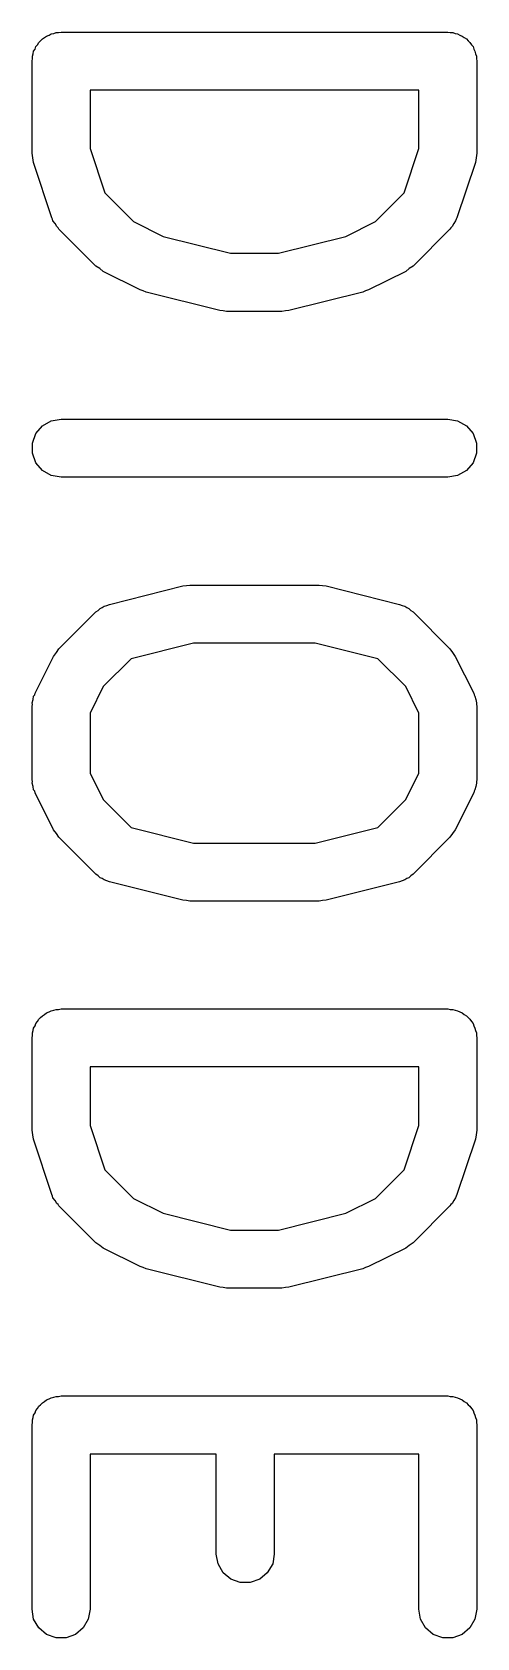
# Model space of a CAD drawing. Extents: x 26 to 276, y -105 to -8.
# Drawn here: x 237.819 to 238.969, y -23.362 to -19.213 of the extents above; entities that cross this region are included whole.
import ezdxf

# ---------------------------------------------------------------- set-up
doc = ezdxf.new("R2010")
doc.units = 0
doc.header["$MEASUREMENT"] = 0
doc.layers.add('BLACK', color=7, linetype='CONTINUOUS')

msp = doc.modelspace()

# ---------------------------------------------------------------- linework, layer by layer
at = {"layer": 'Black'}
for p, q in [((237.827, -19.257), (237.829, -19.2508)), ((237.829, -19.2508), (237.833, -19.2458)), ((237.833, -19.2458), (237.836, -19.2401)), ((237.836, -19.2401), (237.841, -19.2359)), ((237.841, -19.2359), (237.846, -19.2309)), ((237.846, -19.2309), (237.851, -19.2276)), ((237.851, -19.2276), (237.856, -19.2234)), ((237.856, -19.2234), (237.863, -19.2211)), ((237.863, -19.2211), (237.868, -19.2179)), ((237.868, -19.2179), (237.875, -19.2167)), ((237.875, -19.2167), (237.881, -19.2145)), ((237.881, -19.2145), (237.887, -19.2145)), ((237.887, -19.2145), (237.894, -19.2133)), ((237.894, -19.2133), (238.894, -19.2133)), ((238.894, -19.2133), (238.9, -19.2145)), ((238.9, -19.2145), (238.907, -19.2145)), ((238.907, -19.2145), (238.913, -19.2167)), ((238.913, -19.2167), (238.919, -19.2179)), ((238.919, -19.2179), (238.925, -19.2211)), ((238.925, -19.2211), (238.931, -19.2234)), ((238.931, -19.2234), (238.936, -19.2276)), ((238.936, -19.2276), (238.942, -19.2309)), ((238.942, -19.2309), (238.946, -19.2359)), ((238.946, -19.2359), (238.951, -19.2401)), ((238.951, -19.2401), (238.955, -19.2458)), ((238.955, -19.2458), (238.959, -19.2508)), ((238.959, -19.2508), (238.961, -19.257)), ((237.819, -19.2883), (237.82, -19.2819)), ((237.819, -19.5264), (237.819, -19.2883)), ((237.82, -19.2753), (237.822, -19.2691)), ((237.82, -19.2819), (237.82, -19.2753)), ((237.822, -19.2691), (237.823, -19.2627)), ((237.823, -19.2627), (237.827, -19.257)), ((238.961, -19.257), (238.964, -19.2627)), ((238.964, -19.2627), (238.965, -19.2691)), ((238.965, -19.2691), (238.968, -19.2753)), ((238.968, -19.2753), (238.968, -19.2819)), ((238.968, -19.2819), (238.969, -19.2883)), ((238.969, -19.2883), (238.969, -19.5264)), ((237.969, -19.3633), (237.969, -19.5143)), ((238.819, -19.3633), (237.969, -19.3633)), ((238.819, -19.5143), (238.819, -19.3633)), ((237.821, -19.5383), (237.819, -19.5264)), ((237.823, -19.5501), (237.821, -19.5383)), ((237.969, -19.5143), (238.007, -19.6288)), ((238.781, -19.6288), (238.819, -19.5143)), ((238.967, -19.5383), (238.965, -19.5501)), ((238.969, -19.5264), (238.967, -19.5383)), ((237.87, -19.693), (237.823, -19.5501)), ((238.965, -19.5501), (238.917, -19.693)), ((238.007, -19.6288), (238.081, -19.7029)), ((238.707, -19.7029), (238.781, -19.6288)), ((237.872, -19.6968), (237.87, -19.693)), ((237.873, -19.701), (237.872, -19.6968)), ((237.879, -19.7082), (237.873, -19.701)), ((238.081, -19.7029), (238.158, -19.7414)), ((238.63, -19.7414), (238.707, -19.7029)), ((238.914, -19.701), (238.909, -19.7082)), ((238.915, -19.6968), (238.914, -19.701)), ((238.917, -19.693), (238.915, -19.6968)), ((237.883, -19.7159), (237.879, -19.7082)), ((237.886, -19.7188), (237.883, -19.7159)), ((237.888, -19.7223), (237.886, -19.7188)), ((237.984, -19.8176), (237.888, -19.7223)), ((238.158, -19.7414), (238.332, -19.7848)), ((238.456, -19.7848), (238.63, -19.7414)), ((238.899, -19.7223), (238.804, -19.8176)), ((238.902, -19.7188), (238.899, -19.7223)), ((238.905, -19.7159), (238.902, -19.7188)), ((238.909, -19.7082), (238.905, -19.7159)), ((238.332, -19.7848), (238.456, -19.7848)), ((237.994, -19.8244), (237.984, -19.8176)), ((238.003, -19.8316), (237.994, -19.8244)), ((238.098, -19.8792), (238.003, -19.8316)), ((238.785, -19.8316), (238.689, -19.8792)), ((238.794, -19.8244), (238.785, -19.8316)), ((238.804, -19.8176), (238.794, -19.8244)), ((238.106, -19.8816), (238.098, -19.8792)), ((238.114, -19.8849), (238.106, -19.8816)), ((238.304, -19.9325), (238.114, -19.8849)), ((238.674, -19.8849), (238.483, -19.9325)), ((238.681, -19.8816), (238.674, -19.8849)), ((238.689, -19.8792), (238.681, -19.8816)), ((238.313, -19.9332), (238.304, -19.9325)), ((238.322, -19.9348), (238.313, -19.9332)), ((238.465, -19.9348), (238.322, -19.9348)), ((238.474, -19.9332), (238.465, -19.9348)), ((238.483, -19.9325), (238.474, -19.9332)), ((237.829, -20.2508), (237.846, -20.2309)), ((237.846, -20.2309), (237.868, -20.2179)), ((237.868, -20.2179), (237.894, -20.2133)), ((237.894, -20.2133), (238.894, -20.2133)), ((238.894, -20.2133), (238.919, -20.2179)), ((238.919, -20.2179), (238.942, -20.2309)), ((238.942, -20.2309), (238.959, -20.2508)), ((237.82, -20.2753), (237.829, -20.2508)), ((237.82, -20.3014), (237.82, -20.2753)), ((238.959, -20.2508), (238.968, -20.2753)), ((238.968, -20.2753), (238.968, -20.3014)), ((237.829, -20.3258), (237.82, -20.3014)), ((237.846, -20.3458), (237.829, -20.3258)), ((238.959, -20.3258), (238.942, -20.3458)), ((238.968, -20.3014), (238.959, -20.3258)), ((237.868, -20.3588), (237.846, -20.3458)), ((237.894, -20.3633), (237.868, -20.3588)), ((238.894, -20.3633), (237.894, -20.3633)), ((238.919, -20.3588), (238.894, -20.3633)), ((238.942, -20.3458), (238.919, -20.3588)), ((238.019, -20.6918), (238.209, -20.6441)), ((238.209, -20.6441), (238.218, -20.6435)), ((238.218, -20.6435), (238.227, -20.6419)), ((238.227, -20.6419), (238.561, -20.6419)), ((238.561, -20.6419), (238.57, -20.6435)), ((238.57, -20.6435), (238.579, -20.6441)), ((238.579, -20.6441), (238.769, -20.6918)), ((237.99, -20.7074), (237.995, -20.7024)), ((237.995, -20.7024), (238, -20.7)), ((238, -20.7), (238.005, -20.6965)), ((238.005, -20.6965), (238.012, -20.6947)), ((238.012, -20.6947), (238.019, -20.6918)), ((238.769, -20.6918), (238.776, -20.6947)), ((238.776, -20.6947), (238.783, -20.6965)), ((238.783, -20.6965), (238.788, -20.7)), ((238.788, -20.7), (238.793, -20.7024)), ((238.793, -20.7024), (238.798, -20.7074)), ((237.888, -20.8067), (237.984, -20.7115)), ((237.984, -20.7115), (237.99, -20.7074)), ((238.798, -20.7074), (238.804, -20.7115)), ((238.804, -20.7115), (238.899, -20.8067)), ((237.827, -20.9215), (237.874, -20.8262)), ((237.874, -20.8262), (237.882, -20.8166)), ((237.882, -20.8166), (237.888, -20.8067)), ((238.236, -20.7919), (238.075, -20.8322)), ((238.551, -20.7919), (238.236, -20.7919)), ((238.713, -20.8322), (238.551, -20.7919)), ((238.899, -20.8067), (238.906, -20.8166)), ((238.906, -20.8166), (238.913, -20.8262)), ((238.913, -20.8262), (238.961, -20.9215)), ((238.075, -20.8322), (238.003, -20.9042)), ((238.785, -20.9042), (238.713, -20.8322)), ((238.003, -20.9042), (237.969, -20.9727)), ((238.819, -20.9727), (238.785, -20.9042)), ((237.819, -20.9464), (237.822, -20.938)), ((237.82, -20.9507), (237.819, -20.9464)), ((237.819, -20.955), (237.82, -20.9507)), ((237.822, -20.938), (237.823, -20.9293)), ((237.823, -20.9293), (237.826, -20.9256)), ((237.826, -20.9256), (237.827, -20.9215)), ((238.961, -20.9215), (238.962, -20.9256)), ((238.962, -20.9256), (238.964, -20.9293)), ((238.964, -20.9293), (238.966, -20.938)), ((238.966, -20.938), (238.968, -20.9464)), ((238.968, -20.9464), (238.968, -20.9507)), ((238.968, -20.9507), (238.969, -20.955)), ((237.819, -21.1455), (237.819, -20.955)), ((237.969, -20.9727), (237.969, -21.1278)), ((238.819, -21.1278), (238.819, -20.9727)), ((238.969, -20.955), (238.969, -21.1455)), ((237.82, -21.1497), (237.819, -21.1455)), ((237.819, -21.154), (237.82, -21.1497)), ((237.822, -21.1625), (237.819, -21.154)), ((237.969, -21.1278), (238.003, -21.1963)), ((238.785, -21.1963), (238.819, -21.1278)), ((238.968, -21.154), (238.966, -21.1625)), ((238.969, -21.1455), (238.968, -21.1497)), ((238.968, -21.1497), (238.968, -21.154)), ((237.823, -21.1711), (237.822, -21.1625)), ((237.826, -21.1749), (237.823, -21.1711)), ((237.827, -21.179), (237.826, -21.1749)), ((237.874, -21.2743), (237.827, -21.179)), ((238.003, -21.1963), (238.075, -21.2682)), ((238.713, -21.2682), (238.785, -21.1963)), ((238.961, -21.179), (238.913, -21.2743)), ((238.962, -21.1749), (238.961, -21.179)), ((238.964, -21.1711), (238.962, -21.1749)), ((238.966, -21.1625), (238.964, -21.1711)), ((237.882, -21.2839), (237.874, -21.2743)), ((238.075, -21.2682), (238.236, -21.3086)), ((238.551, -21.3086), (238.713, -21.2682)), ((238.913, -21.2743), (238.906, -21.2839)), ((237.888, -21.2937), (237.882, -21.2839)), ((237.984, -21.389), (237.888, -21.2937)), ((238.236, -21.3086), (238.551, -21.3086)), ((238.899, -21.2937), (238.804, -21.389)), ((238.906, -21.2839), (238.899, -21.2937)), ((237.99, -21.3931), (237.984, -21.389)), ((237.995, -21.3981), (237.99, -21.3931)), ((238, -21.4005), (237.995, -21.3981)), ((238.005, -21.4039), (238, -21.4005)), ((238.012, -21.4058), (238.005, -21.4039)), ((238.019, -21.4087), (238.012, -21.4058)), ((238.776, -21.4058), (238.769, -21.4087)), ((238.783, -21.4039), (238.776, -21.4058)), ((238.788, -21.4005), (238.783, -21.4039)), ((238.793, -21.3981), (238.788, -21.4005)), ((238.798, -21.3931), (238.793, -21.3981)), ((238.804, -21.389), (238.798, -21.3931)), ((238.209, -21.4563), (238.019, -21.4087)), ((238.769, -21.4087), (238.579, -21.4563)), ((238.218, -21.457), (238.209, -21.4563)), ((238.227, -21.4586), (238.218, -21.457)), ((238.561, -21.4586), (238.227, -21.4586)), ((238.57, -21.457), (238.561, -21.4586)), ((238.579, -21.4563), (238.57, -21.457)), ((237.875, -21.7405), (237.881, -21.7383)), ((237.881, -21.7383), (237.887, -21.7383)), ((237.887, -21.7383), (237.894, -21.7371)), ((237.894, -21.7371), (238.894, -21.7371)), ((238.894, -21.7371), (238.9, -21.7383)), ((238.9, -21.7383), (238.907, -21.7383)), ((238.907, -21.7383), (238.913, -21.7405)), ((237.823, -21.7865), (237.827, -21.7808)), ((237.827, -21.7808), (237.829, -21.7746)), ((237.829, -21.7746), (237.833, -21.7696)), ((237.833, -21.7696), (237.836, -21.7639)), ((237.836, -21.7639), (237.841, -21.7597)), ((237.841, -21.7597), (237.846, -21.7547)), ((237.846, -21.7547), (237.851, -21.7514)), ((237.851, -21.7514), (237.856, -21.7472)), ((237.856, -21.7472), (237.863, -21.7449)), ((237.863, -21.7449), (237.868, -21.7417)), ((237.868, -21.7417), (237.875, -21.7405)), ((238.913, -21.7405), (238.919, -21.7417)), ((238.919, -21.7417), (238.925, -21.7449)), ((238.925, -21.7449), (238.931, -21.7472)), ((238.931, -21.7472), (238.936, -21.7514)), ((238.936, -21.7514), (238.942, -21.7547)), ((238.942, -21.7547), (238.946, -21.7597)), ((238.946, -21.7597), (238.951, -21.7639)), ((238.951, -21.7639), (238.955, -21.7696)), ((238.955, -21.7696), (238.959, -21.7746)), ((238.959, -21.7746), (238.961, -21.7808)), ((238.961, -21.7808), (238.964, -21.7865)), ((237.819, -21.8121), (237.82, -21.8057)), ((237.819, -22.0502), (237.819, -21.8121)), ((237.82, -21.7991), (237.822, -21.7929)), ((237.82, -21.8057), (237.82, -21.7991)), ((237.822, -21.7929), (237.823, -21.7865)), ((238.964, -21.7865), (238.965, -21.7929)), ((238.965, -21.7929), (238.968, -21.7991)), ((238.968, -21.7991), (238.968, -21.8057)), ((238.968, -21.8057), (238.969, -21.8121)), ((238.969, -21.8121), (238.969, -22.0502)), ((237.969, -21.8871), (237.969, -22.0381)), ((238.819, -21.8871), (237.969, -21.8871)), ((238.819, -22.0381), (238.819, -21.8871)), ((237.821, -22.0621), (237.819, -22.0502)), ((237.823, -22.074), (237.821, -22.0621)), ((237.969, -22.0381), (238.007, -22.1526)), ((238.781, -22.1526), (238.819, -22.0381)), ((238.967, -22.0621), (238.965, -22.074)), ((238.969, -22.0502), (238.967, -22.0621)), ((237.87, -22.2168), (237.823, -22.074)), ((238.965, -22.074), (238.917, -22.2168)), ((238.007, -22.1526), (238.081, -22.2267)), ((238.707, -22.2267), (238.781, -22.1526)), ((237.872, -22.2206), (237.87, -22.2168)), ((237.873, -22.2248), (237.872, -22.2206)), ((237.879, -22.232), (237.873, -22.2248)), ((237.883, -22.2397), (237.879, -22.232)), ((238.081, -22.2267), (238.158, -22.2652)), ((238.63, -22.2652), (238.707, -22.2267)), ((238.909, -22.232), (238.905, -22.2397)), ((238.914, -22.2248), (238.909, -22.232)), ((238.915, -22.2206), (238.914, -22.2248)), ((238.917, -22.2168), (238.915, -22.2206)), ((237.886, -22.2426), (237.883, -22.2397)), ((237.888, -22.2461), (237.886, -22.2426)), ((237.984, -22.3414), (237.888, -22.2461)), ((238.158, -22.2652), (238.332, -22.3086)), ((238.456, -22.3086), (238.63, -22.2652)), ((238.899, -22.2461), (238.804, -22.3414)), ((238.902, -22.2426), (238.899, -22.2461)), ((238.905, -22.2397), (238.902, -22.2426)), ((238.332, -22.3086), (238.456, -22.3086)), ((237.994, -22.3483), (237.984, -22.3414)), ((238.003, -22.3554), (237.994, -22.3483)), ((238.098, -22.403), (238.003, -22.3554)), ((238.785, -22.3554), (238.689, -22.403)), ((238.794, -22.3482), (238.785, -22.3554)), ((238.804, -22.3414), (238.794, -22.3482)), ((238.106, -22.4054), (238.098, -22.403)), ((238.689, -22.403), (238.681, -22.4054)), ((238.114, -22.4087), (238.106, -22.4054)), ((238.304, -22.4563), (238.114, -22.4087)), ((238.674, -22.4087), (238.483, -22.4563)), ((238.681, -22.4054), (238.674, -22.4087)), ((238.313, -22.457), (238.304, -22.4563)), ((238.322, -22.4586), (238.313, -22.457)), ((238.465, -22.4586), (238.322, -22.4586)), ((238.474, -22.457), (238.465, -22.4586)), ((238.483, -22.4563), (238.474, -22.457)), ((237.827, -22.7808), (237.829, -22.7746)), ((237.829, -22.7746), (237.833, -22.7696)), ((237.833, -22.7696), (237.836, -22.7639)), ((237.836, -22.7639), (237.841, -22.7597)), ((237.841, -22.7597), (237.846, -22.7547)), ((237.846, -22.7547), (237.851, -22.7514)), ((237.851, -22.7514), (237.856, -22.7472)), ((237.856, -22.7472), (237.863, -22.7449)), ((237.863, -22.7449), (237.868, -22.7417)), ((237.868, -22.7417), (237.875, -22.7405)), ((237.875, -22.7405), (237.881, -22.7383)), ((237.881, -22.7383), (237.887, -22.7383)), ((237.887, -22.7383), (237.894, -22.7371)), ((237.894, -22.7371), (238.894, -22.7371)), ((238.894, -22.7371), (238.9, -22.7383)), ((238.9, -22.7383), (238.907, -22.7383)), ((238.907, -22.7383), (238.913, -22.7405)), ((238.913, -22.7405), (238.919, -22.7417)), ((238.919, -22.7417), (238.925, -22.7449)), ((238.925, -22.7449), (238.931, -22.7472)), ((238.931, -22.7472), (238.936, -22.7514)), ((238.936, -22.7514), (238.942, -22.7547)), ((238.942, -22.7547), (238.946, -22.7597)), ((238.946, -22.7597), (238.951, -22.7639)), ((238.951, -22.7639), (238.955, -22.7696)), ((238.955, -22.7696), (238.959, -22.7746)), ((238.959, -22.7746), (238.961, -22.7808)), ((237.819, -22.8121), (237.82, -22.8057)), ((237.819, -23.2883), (237.819, -22.8121)), ((237.82, -22.7991), (237.822, -22.7929)), ((237.82, -22.8057), (237.82, -22.7991)), ((237.822, -22.7929), (237.823, -22.7865)), ((237.823, -22.7865), (237.827, -22.7808)), ((238.961, -22.7808), (238.964, -22.7865)), ((238.964, -22.7865), (238.965, -22.7929)), ((238.965, -22.7929), (238.968, -22.7991)), ((238.968, -22.7991), (238.968, -22.8057)), ((238.968, -22.8057), (238.969, -22.8121)), ((238.969, -22.8121), (238.969, -23.2883)), ((238.295, -22.8871), (237.969, -22.8871)), ((237.969, -22.8871), (237.969, -23.2883)), ((238.295, -23.1455), (238.295, -22.8871)), ((238.819, -22.8871), (238.445, -22.8871)), ((238.445, -22.8871), (238.445, -23.1455)), ((238.819, -23.2883), (238.819, -22.8871)), ((238.3, -23.1711), (238.295, -23.1455)), ((238.445, -23.1455), (238.441, -23.1711)), ((238.313, -23.1937), (238.3, -23.1711)), ((238.441, -23.1711), (238.427, -23.1937)), ((238.333, -23.2104), (238.313, -23.1937)), ((238.357, -23.2193), (238.333, -23.2104)), ((238.383, -23.2193), (238.357, -23.2193)), ((238.408, -23.2104), (238.383, -23.2193)), ((238.427, -23.1937), (238.408, -23.2104)), ((237.823, -23.314), (237.819, -23.2883)), ((237.836, -23.3365), (237.823, -23.314)), ((237.964, -23.314), (237.951, -23.3365)), ((237.969, -23.2883), (237.964, -23.314)), ((238.823, -23.314), (238.819, -23.2883)), ((238.836, -23.3365), (238.823, -23.314)), ((238.964, -23.314), (238.951, -23.3365)), ((238.969, -23.2883), (238.964, -23.314)), ((237.856, -23.3533), (237.836, -23.3365)), ((237.881, -23.3622), (237.856, -23.3533)), ((237.931, -23.3533), (237.907, -23.3622)), ((237.951, -23.3365), (237.931, -23.3533)), ((238.856, -23.3533), (238.836, -23.3365)), ((238.881, -23.3622), (238.856, -23.3533)), ((238.931, -23.3533), (238.907, -23.3622)), ((238.951, -23.3365), (238.931, -23.3533)), ((237.907, -23.3622), (237.881, -23.3622)), ((238.907, -23.3622), (238.881, -23.3622))]:
    msp.add_line(p, q, dxfattribs=at)

doc.saveas('drawing.dxf')
